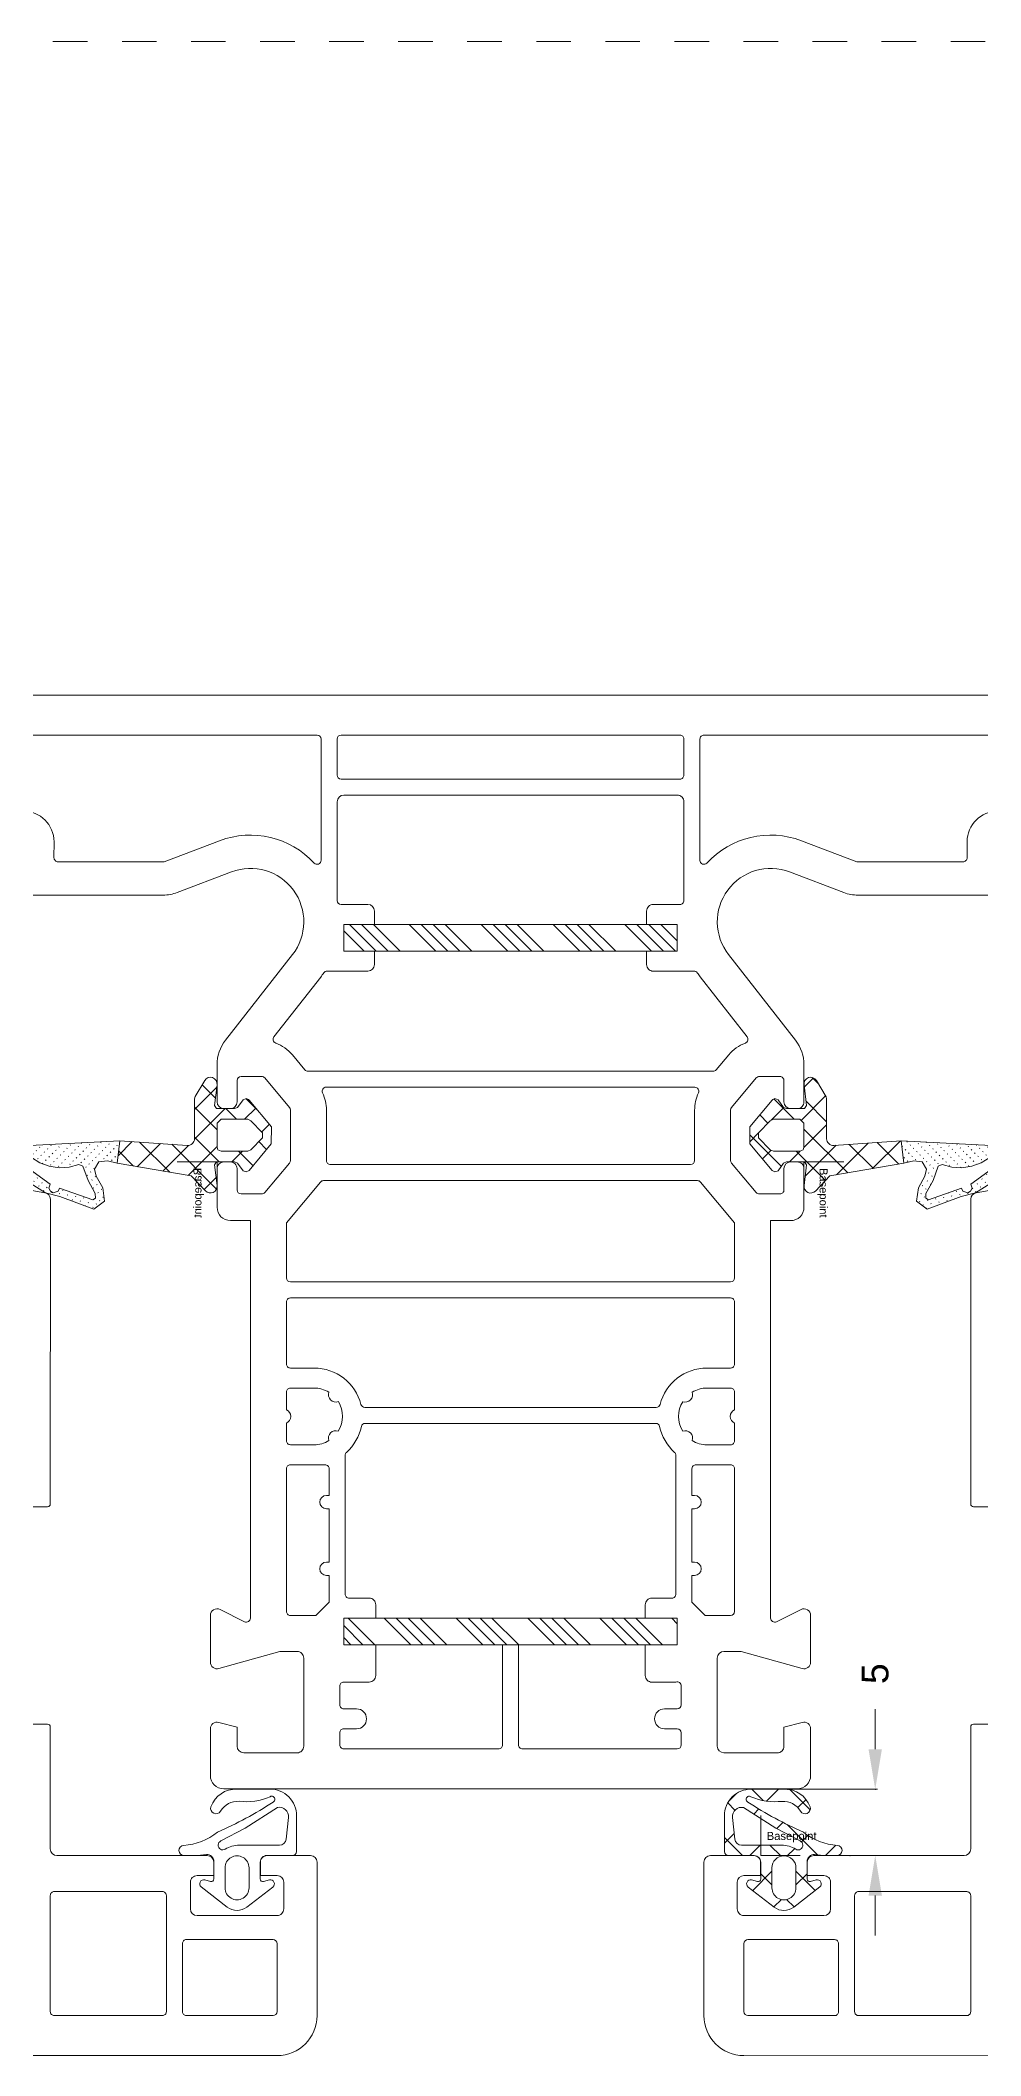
# Model space of a CAD drawing. Header units: millimetres. Extents: x 2258 to 5600, y 711 to 2563.
# Drawn here: x 2764.48 to 2767.21, y 2005.83 to 2011.66 of the extents above; entities that cross this region are included whole.
import ezdxf

# ---------------------------------------------------------------- set-up
doc = ezdxf.new("R2010")
doc.units = ezdxf.units.MM
doc.linetypes.add('HIDDENX2', pattern=[0.75, 0.5, -0.25])
for name, color, linetype, lineweight in [('FP_A_DOOR_WIN', 140, 'Continuous', 18), ('PQI-A-HIDN', 31, 'HIDDENX2', 9), ('WAL', 7, 'Continuous', 30)]:
    doc.layers.add(name, color=color, linetype=linetype, lineweight=lineweight)
doc.styles.get("Standard").update_dxf_attribs({"font": 'arial.ttf'})
doc.dimstyles.new('SCHUECO', dxfattribs={"dimtxt": 4, "dimasz": 3, "dimexe": 0.18, "dimexo": 0.0625, "dimgap": 2, "dimtad": 0, "dimdec": 0, "dimzin": 0, "dimdsep": 46, "dimtxsty": 'Standard', "dimcen": 0.09, "dimadec": 0, "dimazin": 0, "dimtfac": 1, "dimtdec": 0, "dimtofl": 0, "dimtmove": 0, "dimatfit": 3, "dimfxl": 1, "dimtolj": 1, "dimtzin": 0, "dimarcsym": 0})
pattern_1 = [(44.99999999999995, (-3080.181089753336, 937.4857451833377), (-2.694076836320745, 2.694076836320748), []), (44.99999999999995, (-3079.283063753341, 937.4857451833232), (-2.694076836320745, 2.694076836320748), []), (44.99999999999995, (-3078.385037753338, 937.4857451833523), (-2.694076836320745, 2.694076836320748), []), (44.99999999999995, (-3077.487009753349, 937.4857451833377), (-2.694076836320745, 2.694076836320748), [])]

# ---------------------------------------------------------------- blocks, each defined once
blk = doc.blocks.new('*D17')
at = {"transparency": 16777216}
for p, q in [((101.6754354539699, 53.10518413807917), (101.6754354539699, 56.10518413807917)), ((95.17517284629906, 50.10518413807917), (101.8554354539699, 50.10518413807917)), ((99.8524201691362, 45.1374787787651), (101.8554354539699, 45.1374787787651)), ((101.6754354539699, 42.1374787787651), (101.6754354539699, 39.1374787787651))]:
    blk.add_line(p, q, dxfattribs=at)
for p in [(95.11267284629906, 50.10518413807917), (101.6754354539699, 50.10518413807917), (99.7899201691362, 45.1374787787651)]:
    blk.add_point(p, dxfattribs=at)
for points in [[(101.1754354539699, 53.10518413807917), (102.1754354539699, 53.10518413807917), (101.6754354539699, 50.10518413807917)], [(101.1754354539699, 42.1374787787651), (102.1754354539699, 42.1374787787651), (101.6754354539699, 45.1374787787651)]]:
    blk.add_solid(points, dxfattribs=at)
at = {"transparency": 16777216, "insert": (101.6754354539699, 58.77185080474585), "char_height": 2, "attachment_point": 5, "rotation": 90}
blk.add_mtext('\\A1;5', dxfattribs=at)
blk = doc.blocks.new('BASEPOINT')
for p, q in [((0.0001424139276124947, -6.579969547004794e-08), (0.0001424139276124947, 2.998156919277449)), ((-7.890404418731123e-08, 0.0005381883725030789), (2.956911949821283, 0.0005381883725030789))]:
    blk.add_line(p, q)
blk.add_text('Basepoint', height=0.6).set_placement((0.4501424139276011, 1.169999934200292))
blk = doc.blocks.new('PRJ_INSERT_77_593613123138', base_point=(370.0591615602781, 296.904111493457))
h = blk.add_hatch()
h.set_pattern_fill('ACAD_ISO07W100', color=256, scale=0.1, angle=45, style=0)
h.set_pattern_definition([(45.00000000000001, (96.33290821566521, -202.4814861769743), (0.3535533905932738, -0.3535533905932737), [0.05, -0.3])])
h.paths.add_polyline_path([(370.2626288746902, 307.2572055504933), (370.3826278046902, 306.9672046304934), (371.4626296346902, 306.5772052504933), (372.4226287246902, 306.0372043304934), (372.7726271946902, 306.0272021904933), (372.9026282646902, 306.2272067704934), (372.0326293346902, 308.7072025004933), (372.2526267346902, 308.8172031104933), (372.3726294846903, 309.1872058604933), (372.2526267346902, 309.3972049404933), (372.0326293346902, 309.5072055504933), (371.7226279546902, 309.4172092104934), (370.4026282646902, 311.2372012804934), (369.8526290246903, 311.4372058604934), (369.7226279546902, 310.8272052504934), (370.1226294846903, 310.1872058604934), (370.3826278046902, 309.4872012804933), (370.4926284146902, 308.7372012804933), (370.4526275046902, 307.9872012804933)], flags=16)
h.paths.add_polyline_path([(370.5926268946902, 306.0872073804933), (370.0526297946902, 305.7572055504933), (369.9726279546902, 305.1272006704933), (370.1626265846902, 304.3872028004934), (368.4726279546902, 304.1872058604933), (368.8226264346902, 310.9472079904934), (369.1726287246902, 311.6572070804933), (370.6226294846903, 312.8972049404934), (370.8026297946902, 312.9672046304934), (371.0326293346902, 312.8872028004933), (371.1226294846903, 312.6472049404934), (370.9926284146902, 312.2372012804934), (371.1126273446902, 311.7972064704933), (372.3826278046902, 309.7572055504933), (372.6426299446903, 308.6872058604933), (373.5926268946902, 306.1372028004934), (372.9926284146902, 305.3472018904934), (372.0026267346902, 305.4772067704934), (371.1226294846903, 305.9672046304934)])
h = blk.add_hatch()
h.set_pattern_fill('ANSI37', color=256, scale=0.5, style=0)
h.set_pattern_definition([(45.00000000000001, (96.33290821566521, -202.4814861769743), (1.122532015133644, -1.122532015133644), []), (315, (96.33290821566521, -202.4814861769743), (-1.122532015133644, -1.122532015133644), [])])
edge = h.paths.add_edge_path()
edge.add_arc((364.2139190631738, 297.402952210202), 0.4999999999999765, 120.8947328406612, 276.9882955879087)
edge.add_line((364.2747523546797, 296.9066666969694), (365.8291620202781, 297.0972018904934))
edge.add_line((365.8291620202781, 297.0972018904934), (366.0591615602781, 296.9372058604933))
edge.add_line((366.0591615602781, 296.9372058604933), (366.0591615602781, 295.5872073804933))
edge.add_line((366.0591615602781, 295.5872073804933), (365.9691614102782, 295.3772044804933))
edge.add_line((365.9691614102782, 295.3772044804933), (365.3991617102781, 294.9572025004933))
edge.add_line((365.3991617102781, 294.9572025004933), (365.3091615602781, 294.7272067704934))
edge.add_line((365.3091615602781, 294.7272067704934), (365.3691610302782, 294.5572047904934))
edge.add_line((365.3691610302782, 294.5572047904934), (365.4191621702781, 294.5072055504933))
edge.add_line((365.4191621702781, 294.5072055504933), (367.4191621702781, 292.8372073804933))
edge.add_line((367.4191621702781, 292.8372073804933), (368.6991609502782, 292.8372073804933))
edge.add_line((368.6991609502782, 292.8372073804933), (370.6991609502782, 294.5072055504933))
edge.add_line((370.6991609502782, 294.5072055504933), (370.8091615602781, 294.7272067704934))
edge.add_line((370.8091615602781, 294.7272067704934), (370.7191614102782, 294.9572025004933))
edge.add_line((370.7191614102782, 294.9572025004933), (370.1491617102781, 295.3772044804933))
edge.add_line((370.1491617102781, 295.3772044804933), (370.0591615602781, 295.5872073804933))
edge.add_line((370.0591615602781, 295.5872073804933), (370.0591615602781, 296.9372058604933))
edge.add_line((370.0591615602781, 296.9372058604933), (370.2891611002781, 297.0972018904934))
edge.add_line((370.2891611002781, 297.0972018904934), (371.8341112121234, 296.9078259892771))
edge.add_arc((371.894944577482, 297.404111493457), 0.5000000000000268, 263.0116958858569, 406.2845243053848)
edge.add_line((372.2404834077912, 297.7655017489269), (371.1091608002781, 298.8472018904934))
edge.add_line((371.1091608002781, 298.8472018904934), (370.1626265846902, 304.3872028004934))
edge.add_line((370.1626265846902, 304.3872028004934), (368.4726279546902, 304.1872058604933))
edge.add_line((368.4726279546902, 304.1872058604933), (368.8197329087203, 299.1406875398265))
edge.add_arc((368.3216274998939, 299.0972018904934), 0.4999999999999836, 270, 364.9893918508951, ccw=False)
edge.add_line((368.3216274998939, 298.5972018904934), (365.3291620202781, 298.5972018904934))
edge.add_line((365.3291620202781, 298.5972018904934), (365.1691621702781, 298.5572086004934))
edge.add_line((365.1691621702781, 298.5572086004934), (363.957187878871, 297.8320082659878))
h.paths.add_polyline_path([(369.2591623202782, 296.5972018904934), (369.1491617102781, 296.8372073804933), (368.9591630902781, 296.8972049404933), (367.1591600302781, 296.8972049404933), (366.8591608002781, 296.5972018904934), (366.8591608002781, 294.6072040204933), (366.9691614102782, 294.3772044804933), (367.8691629302782, 293.4972034104933), (368.2491601902781, 293.4972034104933), (369.1491617102781, 294.3772044804933), (369.2591623202782, 294.6072040204933)], flags=16)
for points in [[(370.5926268946902, 306.0872073804933), (370.0526297946902, 305.7572055504933), (369.9726279546902, 305.1272006704933), (370.1626265846902, 304.3872028004934), (368.4726279546902, 304.1872058604933), (368.8226264346902, 310.9472079904934), (369.1726287246902, 311.6572070804933), (370.6226294846903, 312.8972049404934), (370.8026297946902, 312.9672046304934), (371.0326293346902, 312.8872028004933), (371.1226294846903, 312.6472049404934), (370.9926284146902, 312.2372012804934), (371.1126273446902, 311.7972064704933), (372.3826278046902, 309.7572055504933), (372.6426299446903, 308.6872058604933), (373.5926268946902, 306.1372028004934), (372.9926284146902, 305.3472018904934), (372.0026267346902, 305.4772067704934), (371.1226294846903, 305.9672046304934)], [(370.2626288746902, 307.2572055504933), (370.3826278046902, 306.9672046304934), (371.4626296346902, 306.5772052504933), (372.4226287246902, 306.0372043304934), (372.7726271946902, 306.0272021904933), (372.9026282646902, 306.2272067704934), (372.0326293346902, 308.7072025004933), (372.2526267346902, 308.8172031104933), (372.3726294846903, 309.1872058604933), (372.2526267346902, 309.3972049404933), (372.0326293346902, 309.5072055504933), (371.7226279546902, 309.4172092104934), (370.4026282646902, 311.2372012804934), (369.8526290246903, 311.4372058604934), (369.7226279546902, 310.8272052504934), (370.1226294846903, 310.1872058604934), (370.3826278046902, 309.4872012804933), (370.4926284146902, 308.7372012804933), (370.4526275046902, 307.9872012804933)], [(369.2591623202782, 296.5972018904934), (369.1491617102781, 296.8372073804933), (368.9591630902781, 296.8972049404933), (367.1591600302781, 296.8972049404933), (366.8591608002781, 296.5972018904934), (366.8591608002781, 294.6072040204933), (366.9691614102782, 294.3772044804933), (367.8691629302782, 293.4972034104933), (368.2491601902781, 293.4972034104933), (369.1491617102781, 294.3772044804933), (369.2591623202782, 294.6072040204933)]]:
    blk.add_lwpolyline(points, close=True)
blk.add_lwpolyline([(363.957187878871, 297.8320082659878, 0.8104602076721642), (364.2747523546797, 296.9066666969694), (365.8291620202781, 297.0972018904934), (366.0591615602781, 296.9372058604933), (366.0591615602781, 295.5872073804933), (365.9691614102782, 295.3772044804933), (365.3991617102781, 294.9572025004933), (365.3091615602781, 294.7272067704934), (365.3691610302782, 294.5572047904934), (365.4191621702781, 294.5072055504933), (367.4191621702781, 292.8372073804933), (368.6991609502782, 292.8372073804933), (370.6991609502782, 294.5072055504933), (370.8091615602781, 294.7272067704934), (370.7191614102782, 294.9572025004933), (370.1491617102781, 295.3772044804933), (370.0591615602781, 295.5872073804933), (370.0591615602781, 296.9372058604933), (370.2891611002781, 297.0972018904934), (371.8341112121234, 296.9078259892771, 0.7217059250208615), (372.2404834077912, 297.7655017489269), (371.1091608002781, 298.8472018904934), (370.1626265846902, 304.3872028004934), (368.4726279546902, 304.1872058604933), (368.8197329087203, 299.1406875398265, -0.4399552836846325), (368.3216274998939, 298.5972018904934), (365.3291620202781, 298.5972018904934), (365.1691621702781, 298.5572086004934)], format="xyb", close=True)
blk.add_blockref('BASEPOINT', (370.0591615602781, 296.904111493457))
blk = doc.blocks.new('PRJ_INSERT_82_593613108129', base_point=(93.09175947517126, 45.13613779578571))
for points in [[(96.57175947517125, 43.38587658549507, 0.4931454364978535), (96.82352329069754, 43.19269142198048), (97.25386843934203, 43.30800207255939, -0.8182563119999993), (97.51551644842996, 42.78128659085793), (95.57004920008067, 41.27047850614416, -0.3423746699999996), (94.09457123851244, 41.26964571502724), (92.14783110374047, 42.77792282673801, -0.8187275480000128), (92.40921151568274, 43.30484580622618), (92.83999565964504, 43.18941752719068, 0.4931454364977577), (93.09175947517126, 43.38260269070529), (93.09175947517126, 44.6374787787651, 0.4142135623730951), (92.59175947517126, 45.1374787787651), (90.67509230374839, 45.1374787787651, -0.4138931122736059), (90.37509248334236, 45.43715051612516), (90.37216594885064, 48.11171568158161, -0.4144342108231597), (92.371998102171, 50.11369932415977), (94.84659984777645, 50.11369932415976, -0.326046179430916), (96.79015758703423, 48.79695738080039, -0.9093540687874182), (96.06772258947562, 48.46181333783163, 0.282567528062956), (94.68345287512017, 49.20180357220664, -0.1321869411913661), (92.36002225202456, 49.54727830056522, 1.066738308784841), (92.12449244264275, 49.14794116641387, 0.03987579388845044), (96.29622295568663, 46.88146055462859, 0.1492606141853157), (98.83346861699634, 45.89834376379143, -0.9639919681438134), (98.8055596810595, 45.13747877876509), (98.03945080570902, 45.13747877876509, -0.01234917559832588), (97.12115260942637, 45.20578850835254, 0.4435007188284667), (96.57175947517125, 44.70823417133149)], [(94.2201044864483, 47.19826353314413), (96.05439403722954, 46.22859800580039, -1.052815809151286), (95.71731212804985, 45.61617124798789, 0.1393325173808946), (94.66411998937798, 45.91594541790977), (91.65344415577628, 45.91591661471215, -0.3824563180869147), (91.15644155935468, 46.36120670734741), (90.9764292545147, 47.99648130658164, -0.5055033371080669), (91.79450949353532, 48.73804006586558)], [(93.93175947517128, 44.21543459327921, -0.9999999999999999), (95.73175947517123, 44.21543459327921), (95.73175947517123, 42.71689257772726, -0.9999999999999999), (93.93175947517128, 42.71689257772726)]]:
    blk.add_lwpolyline(points, format="xyb", close=True)
blk = doc.blocks.new('PRJ_INSERT_87_593613108102', base_point=(93.09175947517126, 45.13613779578571))
h = blk.add_hatch()
h.set_pattern_fill('NETZ', color=256, scale=2, angle=45, style=0)
h.set_pattern_definition([(135, (93.08175947517125, 43.61418591525233), (1.414213562373095, 1.414213562373095), []), (45.00000000000001, (93.08175947517125, 43.61418591525233), (1.414213562373095, -1.414213562373095), [])])
edge = h.paths.add_edge_path()
edge.add_arc((96.77175947517125, 43.38587658549508), 0.2000000000000028, 180.000000000002, 285.0000019295155)
edge.add_line((96.82352329069754, 43.19269142198048), (97.25386843934203, 43.30800207255939))
edge.add_arc((97.3315133211453, 43.01822739111446), 0.2999968227777602, -52.16785566725042, 104.9999981410138, ccw=False)
edge.add_line((97.51551644842996, 42.78128659085793), (95.57004920008067, 41.27047850614416))
edge.add_arc((94.8317734016949, 42.22115599779926), 1.203677219034148, 232.2325292912112, 307.83214861302235, ccw=False)
edge.add_line((94.09457123851244, 41.26964571502724), (92.14783110374047, 42.77792282673801))
edge.add_arc((92.33156664494926, 43.01507115096121), 0.2999967946248068, 75.00000260703348, 232.23252942474682, ccw=False)
edge.add_line((92.40921151568274, 43.30484580622618), (92.83999565964504, 43.18941752719068))
edge.add_arc((92.89175947517126, 43.38260269070529), 0.1999999999999995, 254.9999980705052, 360)
edge.add_line((93.09175947517126, 43.38260269070529), (93.09175947517126, 44.6374787787651))
edge.add_arc((92.59175947517126, 44.6374787787651), 0.5, 0, 90)
edge.add_line((92.59175947517126, 45.1374787787651), (90.67509230374839, 45.1374787787651))
edge.add_arc((90.67509230374839, 45.43747877876511), 0.3000000000000114, 180.0626935586477, 270, ccw=False)
edge.add_line((90.37509248334236, 45.43715051612516), (90.37216594885064, 48.11171568158161))
edge.add_arc((92.37232010137694, 48.11354436159928), 2.000154988479351, 90.0092238829954, 180.052383771404, ccw=False)
edge.add_line((92.371998102171, 50.11369932415977), (94.84659984777645, 50.11369932415976))
edge.add_arc((94.91607997703656, 48.12350345785251), 1.991408314391722, 19.766012035192716, 91.99945247194978, ccw=False)
edge.add_arc((96.412993297906, 48.66376018914963), 0.3999929910101586, -149.67688034763017, 19.45089272254171, ccw=False)
edge.add_arc((94.77315991892199, 47.70487118152124), 1.499617930004429, 30.31520107230063, 93.42947711197583)
edge.add_arc((94.16370361469352, 53.69197274753278), 4.52015027590489, 246.4823667588764, 276.6027570776597, ccw=False)
edge.add_arc((92.22934864755675, 49.3552233094328), 0.2322944478963791, 55.76875376987268, 243.1668750414375)
edge.add_arc((108.3973901569434, 74.12764261078864), 29.81262625583647, 236.9179750980363, 246.0519946565889)
edge.add_arc((99.17480532190129, 50.54491495581262), 4.659091605521037, 231.8412851438167, 265.7986037213013)
edge.add_arc((98.8055596810595, 45.51842312865142), 0.3809443498863254, -90, 85.7986037213019, ccw=False)
edge.add_line((98.8055596810595, 45.13747877876509), (98.03945080570902, 45.13747877876509))
edge.add_arc((98.96297117533568, 63.75907186026259), 18.64447957884561, 264.33071728625805, 267.16079599675686, ccw=False)
edge.add_arc((97.07175947517125, 44.70823417133148), 0.5000000000000088, 84.33071728625671, 179.9999999999992)
edge.add_line((96.57175947517125, 44.70823417133149), (96.57175947517125, 43.38587658549507))
edge = h.paths.add_edge_path(flags=16)
edge.add_arc((94.83175947517125, 44.21543459327921), 0.8999999999999773, 0, 180, ccw=False)
edge.add_line((95.73175947517123, 44.21543459327921), (95.73175947517123, 42.71689257772726))
edge.add_arc((94.83175947517125, 42.71689257772726), 0.8999999999999773, -180, 0, ccw=False)
edge.add_line((93.93175947517128, 42.71689257772726), (93.93175947517128, 44.21543459327921))
edge = h.paths.add_edge_path(flags=16)
edge.add_line((94.2201044864483, 47.19826353314413), (96.05439403722954, 46.22859800580039))
edge.add_arc((95.90162032305382, 45.91370628057193), 0.3499951519098565, -121.77616109016992, 64.11906923552851, ccw=False)
edge.add_arc((94.66328266683387, 43.91303443117008), 2.002911161762198, 58.24765455453224, 89.9760473404002)
edge.add_line((94.66411998937798, 45.91594541790977), (91.65344415577628, 45.91591661471215))
edge.add_arc((91.653439372266, 46.41591661468926), 0.4999999999999954, 186.2818715188933, 270.00054814990034, ccw=False)
edge.add_line((91.15644155935468, 46.36120670734741), (90.9764292545147, 47.99648130658164))
edge.add_arc((91.65849702869959, 48.06605929631473), 0.6856074279329417, 78.55761637273463, 185.8246158643593, ccw=False)
edge.add_line((91.79450949353532, 48.73804006586558), (94.2201044864483, 47.19826353314413))
for points in [[(96.57175947517125, 43.38587658549507, 0.4931454364978535), (96.82352329069754, 43.19269142198048), (97.25386843934203, 43.30800207255939, -0.8182563119999993), (97.51551644842996, 42.78128659085793), (95.57004920008067, 41.27047850614416, -0.3423746699999996), (94.09457123851244, 41.26964571502724), (92.14783110374047, 42.77792282673801, -0.8187275480000128), (92.40921151568274, 43.30484580622618), (92.83999565964504, 43.18941752719068, 0.4931454364977577), (93.09175947517126, 43.38260269070529), (93.09175947517126, 44.6374787787651, 0.4142135623730951), (92.59175947517126, 45.1374787787651), (90.67509230374839, 45.1374787787651, -0.4138931122736059), (90.37509248334236, 45.43715051612516), (90.37216594885064, 48.11171568158161, -0.4144342108231597), (92.371998102171, 50.11369932415977), (94.84659984777645, 50.11369932415976, -0.326046179430916), (96.79015758703423, 48.79695738080039, -0.9093540687874182), (96.06772258947562, 48.46181333783163, 0.282567528062956), (94.68345287512017, 49.20180357220664, -0.1321869411913661), (92.36002225202456, 49.54727830056522, 1.066738308784841), (92.12449244264275, 49.14794116641387, 0.03987579388845044), (96.29622295568663, 46.88146055462859, 0.1492606141853157), (98.83346861699634, 45.89834376379143, -0.9639919681438134), (98.8055596810595, 45.13747877876509), (98.03945080570902, 45.13747877876509, -0.01234917559832588), (97.12115260942637, 45.20578850835254, 0.4435007188284667), (96.57175947517125, 44.70823417133149)], [(94.2201044864483, 47.19826353314413), (96.05439403722954, 46.22859800580039, -1.052815809151286), (95.71731212804985, 45.61617124798789, 0.1393325173808946), (94.66411998937798, 45.91594541790977), (91.65344415577628, 45.91591661471215, -0.3824563180869147), (91.15644155935468, 46.36120670734741), (90.9764292545147, 47.99648130658164, -0.5055033371080669), (91.79450949353532, 48.73804006586558)], [(93.93175947517128, 44.21543459327921, -0.9999999999999999), (95.73175947517123, 44.21543459327921), (95.73175947517123, 42.71689257772726, -0.9999999999999999), (93.93175947517128, 42.71689257772726)]]:
    blk.add_lwpolyline(points, format="xyb", close=True)
blk.add_blockref('BASEPOINT', (93.09175947517126, 45.13613779578571))
dim = blk.add_linear_dim(base=(101.6754354539699, 50.10518413807917), p1=(99.7899201691362, 45.1374787787651), p2=(95.11267284629906, 50.10518413807917), angle=90, dimstyle='SCHUECO')
dim.commit()
dim.dimension.update_dxf_attribs({"geometry": '*D17', "text_midpoint": (101.6754354539699, 58.77185080474585)})
blk = doc.blocks.new('sd3')
at = {"layer": 'FP_A_DOOR_WIN', "ltscale": 1000}
h = blk.add_hatch(dxfattribs=at)
h.set_pattern_fill('ANSI34', color=256, scale=0.2, angle=-3.81666561775622e-14, style=0)
h.set_pattern_definition(pattern_1)
h.paths.add_polyline_path([(-1713.733177002418, 131.8003017479496), (-1738.732971008802, 131.8003017479641), (-1738.732971008802, 133.8000881249172), (-1736.43304425096, 133.8000881249318), (-1736.433044250967, 133.8003017479641), (-1716.032958801741, 133.8003017479787), (-1716.032958801778, 133.8000881249318), (-1713.733177002418, 133.8000881249027)])
h = blk.add_hatch(dxfattribs=at)
h.set_pattern_fill('ANSI34', color=256, scale=0.2, angle=-3.81666561775622e-14, style=0)
h.set_pattern_definition(pattern_1)
h.paths.add_polyline_path([(-1716.132934387671, 81.80028458182642), (-1716.132934387679, 81.80007095877954), (-1713.733177002447, 81.8000709587941), (-1713.733177002432, 79.80028458184097), (-1738.732971008794, 79.80028458182642), (-1738.732971008794, 81.80007095877954), (-1736.333068665059, 81.8000709587941), (-1736.333068665044, 81.80028458181187)])
for points in [[(-1765.563346680196, 151.0001011712011), (-1686.902578648078, 151.0001011711865, -0.3394333461670923)], [(-1688.98290043688, 136.0001011711865), (-1700.182420553814, 136.0001011711865, -0.09100544918140649), (-1701.247567156781, 136.195542799469), (-1705.312734421255, 137.7394659096317, 0.7590233678601905), (-1709.88500004627, 131.537438588799), (-1704.868874335792, 125.1171345942857, -0.1673434661817738), (-1704.232900436895, 123.2701422842365), (-1704.232900436909, 120.500085073174, -0.4140987294296795), (-1704.732900436895, 120.000085073174), (-1705.23290043688, 120.000085073174, -0.4144742986754213), (-1705.73290043688, 120.500085073174), (-1705.732900436895, 122.1000759178714, 0.4139852398019882), (-1706.032949265027, 122.4000789696584), (-1707.579213913457, 122.4000789696729, 0.2215126737079824), (-1707.809072311895, 122.2929164940724), (-1709.662718212217, 120.0837239759567, 0.176321042264462), (-1709.732900436895, 119.8908929874597), (-1709.73290043688, 116.1092790662806, 0.1763201655851752), (-1709.66271886805, 115.916448859396), (-1707.809072311895, 113.7072403008497, 0.2215126737079616), (-1707.579213913443, 113.6000778252201), (-1706.032949264991, 113.6000778252346, 0.4139727884084307), (-1705.732900436873, 113.9000808769924), (-1705.73290043688, 115.5000869804935, -0.4144341899851268), (-1705.232900436873, 116.0000869804935), (-1704.73290043688, 116.0000869804935, -0.4140585600646581), (-1704.232900436866, 115.5000869805081), (-1704.232900436902, 112.6000778252346, -0.4141168356852669), (-1705.232900436888, 111.6000778252346), (-1706.73290043688, 111.6000778252492), (-1706.732900436888, 81.80007095877954, 0.55691686604508), (-1706.299428757207, 81.53142471854517), (-1704.455434616575, 82.44783707206079, -0.556607904861629), (-1703.73290043688, 82.00008316581079), (-1703.73290043688, 78.50008316582534, -0.4967580906147946), (-1704.368032272818, 78.01869888846704), (-1708.932973679075, 79.3000709587941), (-1710.23290043688, 79.30007095877954, 0.4145128486108499), (-1710.732900436909, 78.80007095877954), (-1710.732900436895, 72.2001106316311, 0.4145128486108457), (-1710.232900436902, 71.70011063164566), (-1706.232900436902, 71.7001106316311, 0.4141372546644739), (-1705.732900436895, 72.20011063164566), (-1705.732900436873, 73.61580582206079), (-1704.362417038428, 73.98305435721704, -0.4929991430939729), (-1703.732900436873, 73.50008316579624), (-1703.73290043688, 70.00009842459986, -0.4141097112097161), (-1704.732900436895, 69.0001011712011), (-1747.732902344243, 69.00010117118654, -0.414271049464196), (-1748.732902344236, 70.0000984245853), (-1748.732902344243, 73.50008316581079, -0.4932576109840519), (-1748.103507812979, 73.9830543572316), (-1746.732902344222, 73.61580582206079), (-1746.732902344251, 72.20011063164566, 0.4145128486108478), (-1746.232902344236, 71.70011063161655), (-1742.232971008794, 71.70011063164566, 0.414137254664476), (-1741.732971008765, 72.20011063164566), (-1741.732971008772, 78.80007095876499, 0.4141372546644635), (-1742.232971008794, 79.3000709587941), (-1743.532958801741, 79.30007095877954), (-1748.097770508321, 78.01869888846704, -0.4970037249472636), (-1748.732902344222, 78.50008316582534), (-1748.732902344243, 82.00008316582534, -0.5568370763175419), (-1748.010368164534, 82.44783707204624), (-1746.166496094229, 81.53142471854517, 0.5565166634736244), (-1745.732902344214, 81.80007095876499), (-1745.732902344236, 111.6000778252492), (-1747.232902344229, 111.6000778252492, -0.4142782962719561), (-1748.232902344251, 112.6000778252346), (-1748.232902344214, 115.5000869804935, -0.4144341899851226), (-1747.732902344222, 116.0000869804935), (-1747.232902344236, 116.0000869804935, -0.4140585600646664), (-1746.732902344229, 115.5000869805081), (-1746.732902344258, 113.9000808769924, 0.4144778819058457), (-1746.432975586416, 113.6000778252346), (-1744.886710937979, 113.6000778252492, 0.2215154119247647), (-1744.656860168951, 113.7072403008206), (-1742.803155704038, 115.916445133058, 0.1763243448808991), (-1742.732971008794, 116.1092790660041), (-1742.73297100878, 119.890892987707, 0.1763252215664501), (-1742.803156359871, 120.0837277022947), (-1744.65685781122, 122.2929136841994, 0.2216964525937147), (-1744.886672460147, 122.4000789696438), (-1746.432975586409, 122.4000789696584, 0.4144907307888861), (-1746.732902344222, 122.1000759178714), (-1746.732902344243, 120.500085073174, -0.4140987294296753), (-1747.232902344243, 120.000085073174), (-1747.732902344243, 120.000085073174, -0.4144742986754232), (-1748.232902344236, 120.500085073174), (-1748.232902344222, 123.2702985278447, -0.1673417594040384), (-1747.596940711403, 125.1172751380509), (-1742.580993469717, 131.5374385887844, 0.7590228700914367), (-1747.153190430181, 137.7394659096608), (-1751.218207672136, 136.1955534160807, -0.09100796121511623), (-1752.28338222827, 136.0001011711865), (-1763.482902344236, 136.000101171172, -0.4144957204533536)], [(-1799.732895191686, 49.00010117118654), (-1743.73290091371, 49.00010117117199, 0.4141800440952208), (-1740.732900913703, 52.00010212486086), (-1740.732900913717, 63.50010212484631, 0.4141000780213171), (-1741.232900913703, 64.00010117118654), (-1744.482900913717, 64.0001011712011, 0.4142262546462484), (-1744.982900913739, 63.50010212486086), (-1744.982900913747, 62.50010212487541), (-1743.732900913732, 62.50010212487541, -0.4140987294296731), (-1743.232900913725, 62.00010212486086), (-1743.232900913717, 60.00034088516259, -0.4143533987650225), (-1743.733139674485, 59.50010212486086), (-1749.732900913732, 59.50010212487541, -0.4142005543965916), (-1750.232900913732, 60.00010212487541), (-1750.232900913717, 62.00010212486086, -0.4142249059344036), (-1749.732900913717, 62.50010212487541), (-1748.482900913732, 62.50010212486086), (-1748.482900913717, 63.50010212484631, 0.4140987294296983), (-1748.982900913739, 64.00010212483176), (-1760.232904728429, 64.00010212486086, -0.4141852284235096), (-1760.732904728415, 64.50010212487541), (-1760.732904728444, 73.65011128014885, 0.4141729218234941), (-1760.932977970602, 73.85010822839104), (-1762.732555944123, 73.85010822839104, -0.4148355601868188)], [(-1762.732555944109, 90.1501112801343), (-1760.932977970624, 90.1501112801343, 0.4142649428828891), (-1760.732904728429, 90.35010822839104), (-1760.732904728437, 113.1989088875562, 0.3637908684517543), (-1761.14611273622, 113.6913100106176), (-1765.7329047284, 114.5001021248609)], [(-1652.732908543112, 49.00010117120109), (-1708.732902821088, 49.00010117117199, -0.4141800440952208), (-1711.732902821066, 52.00010212486086), (-1711.732902821066, 63.50010212487541, -0.4141000780213171), (-1711.232902821059, 64.00010117118654), (-1707.982902821052, 64.00010117117199, -0.4142262546462484), (-1707.482902821088, 63.50010212487541), (-1707.482902821066, 62.50010212486086), (-1708.732902821095, 62.50010212487541, 0.4140987294296731), (-1709.232902821095, 62.00010212487541), (-1709.232902821052, 60.00034088516259, 0.4143533987650225), (-1708.732664060284, 59.50010212487541), (-1702.732902821095, 59.50010212486086, 0.4142005543965916), (-1702.232902821066, 60.00010212486086), (-1702.232902821052, 62.00010212484631, 0.4142249059344036), (-1702.732902821052, 62.50010212484631), (-1703.982902821066, 62.50010212484631), (-1703.982902821095, 63.50010212487541, -0.4140987294296983), (-1703.482902821052, 64.00010212486086), (-1692.232899006369, 64.00010212486086, 0.4141852284235096), (-1691.732899006376, 64.50010212484631), (-1691.732899006362, 73.65011128009064, -0.4141729218234941), (-1691.532825764181, 73.85010822836193), (-1689.733247790675, 73.85010822839104, 0.4148355601868188)], [(-1689.733247790689, 90.1501112801052), (-1691.532825764181, 90.1501112801343, -0.4142649428828891), (-1691.732899006354, 90.35010822836193), (-1691.732899006369, 113.1989088875562, -0.3637908684517543), (-1691.319690998564, 113.6913100105885), (-1686.732899006391, 114.5001021248754)]]:
    blk.add_lwpolyline(points, format="xyb", dxfattribs=at)
for points in [[(-1760.160514648909, 138.5000860268483, -0.4144907307889035), (-1760.460441406729, 138.8000890785916), (-1760.460441406743, 140.0000860268192, 0.4141775996259797), (-1762.760490234868, 142.300089078577), (-1766.699699219243, 142.3000890785916, -0.4928747108713756), (-1766.989494141104, 142.6777288490994), (-1765.622916992666, 147.777734952615, -0.3394217371552758), (-1765.333122070784, 148.0000860268337), (-1740.732971008802, 148.0000860268337, -0.4143884253417999), (-1740.433044250989, 147.7000829750759), (-1740.433044250967, 138.6087743813259, -0.6832181389907827), (-1740.953552063467, 138.4054510170681, 0.3063394764209429), (-1748.040763672354, 140.0765935952077), (-1752.191764648909, 138.5000860268483)], [(-1739.23297100878, 147.7000829750759, -0.4144778819058825), (-1738.933044250996, 148.0000860268483), (-1713.532958801756, 148.0000860268483, -0.4139727884084385), (-1713.232909973623, 147.7000829750759), (-1713.232909973631, 145.0000860268483, -0.4139852398019465), (-1713.532958801763, 144.7000829750759), (-1738.933044250974, 144.7000829750759, -0.414490730788879), (-1739.232971008809, 145.0000860268483)], [(-1712.032956894414, 147.7000829750905, -0.4141142411121429), (-1711.73290806626, 148.0000860268337), (-1687.132803257453, 148.0000860268192, -0.3394576897595111), (-1686.8430083356, 147.7777349526295), (-1685.476431187155, 142.6777288490994, -0.4933796641124775), (-1685.766226109045, 142.300089078577), (-1689.705434616582, 142.3000890786061, 0.4141730664658379), (-1692.005483444707, 140.0000860268483), (-1692.005483444693, 138.8000890785916, -0.4144907307888772), (-1692.305410202491, 138.5000860268337), (-1700.274160202491, 138.5000860268192), (-1704.425161179082, 140.0765935952222, 0.3063520428537711), (-1711.51232701158, 138.4054510170681, -0.6829872473079543), (-1712.032956894422, 138.6087743813259)], [(-1708.497548944601, 125.3761380195065, -0.5068786376784042), (-1708.628977015964, 124.910404885537, 0.1294042729086624), (-1709.876652836901, 124.0293243502674), (-1710.818134972964, 122.9072571364231, -0.2217007050997219), (-1711.047952748297, 122.8000881249172), (-1741.417948757298, 122.8000881249318, -0.2216964525937126), (-1741.647763406203, 122.907253410347), (-1742.588525970932, 124.0284261152992, 0.129513809728693), (-1743.836917264613, 124.9104195236578, -0.5068763388598283), (-1743.968345581772, 125.3761512400379), (-1740.453369501498, 129.8751461204956, 0.01374640017175579), (-1740.234662957795, 130.1715180151805, -0.245391264120013), (-1739.988468334093, 130.3000881249318), (-1736.933044250967, 130.3000881249318, 0.4144640356852681), (-1736.433044250967, 130.8000881249318), (-1736.433044250996, 131.8000881249318), (-1738.732971008794, 131.8000881249318), (-1738.732971008802, 133.8000881249172), (-1736.43304425096, 133.8000881249318), (-1736.433044250982, 134.8000881249172, 0.414417294069638), (-1736.933044250974, 135.3000890785916), (-1738.93304425096, 135.300089078577, -0.4145345493896754), (-1739.232971008802, 135.6000768715749), (-1739.23297100878, 143.0000860268337, -0.414434189985134), (-1738.732971008794, 143.5000860268337), (-1713.732909973638, 143.5000860268483, -0.4140585600646061), (-1713.232909973645, 143.0000860268628), (-1713.232909973631, 135.6000768715603, -0.4140292785831807), (-1713.532958801763, 135.300089078577), (-1715.532958801748, 135.300089078577, 0.4140757920632828), (-1716.032958801741, 134.8000881249318), (-1716.032958801778, 133.8000881249318), (-1713.732909973638, 133.8000881249318), (-1713.732909973638, 131.8000881249172), (-1716.032958801763, 131.8000881249172), (-1716.032958801748, 130.8000881249027, 0.4141227121502763), (-1715.532958801756, 130.3000881249027), (-1712.477523467343, 130.3000881249318, -0.2453921737157822), (-1712.231328255366, 130.1715171702963, 0.0146273451228477), (-1711.998056826429, 129.8565686811489)], [(-1740.048979810876, 121.600075917886), (-1712.416891634683, 121.600075917886, -0.5502031364459006), (-1712.145619707611, 121.1719683787669, 0.1107495697884544), (-1712.432900436877, 119.890892987416), (-1712.432900436892, 116.1000900322833, -0.4142135623730948), (-1712.732900436866, 115.8000900322659), (-1739.733019836902, 115.800090032295, -0.414213562373095), (-1740.03301983689, 116.1000900322542), (-1740.033019836905, 119.8737767274288, 0.1121936566339343), (-1740.320251737954, 121.171968378796, -0.5502031364174572)], [(-1740.24314895198, 114.6000930840237), (-1712.222437750228, 114.6000930840091, -0.2217095995094762), (-1711.992613435941, 114.4929162791232), (-1709.432851608763, 111.441958087511), (-1709.432851608748, 107.3000869804964, -0.414213562373095), (-1709.732851608758, 107.0000869805226), (-1742.732958801738, 107.0000869805081, -0.414213562373095), (-1743.032958801748, 107.300086980511), (-1743.032958801741, 111.442103582056), (-1740.472960440486, 114.4929315650079, -0.2216921539529607)], [(-1743.032287415015, 100.8468124443607), (-1743.03295879595, 105.5000467475038, -0.4142558224100689), (-1742.732958799068, 105.8000900322659), (-1709.732973679056, 105.8000900322804, -0.4142174041424808), (-1709.432973679075, 105.5000860972796), (-1709.433034714239, 100.8468124443752, -0.4142983664102387), (-1709.733022507215, 100.5468246513919), (-1711.508654602534, 100.546824651421, 0.3424565687257416), (-1715.020026762082, 97.82231926941313, -0.3424565687257416), (-1715.310623078738, 97.59684296196792), (-1737.155318938829, 97.59684296195337, -0.3424565687257481), (-1737.445915255485, 97.82231926942768, 0.3424565687257416), (-1740.957287415033, 100.546824651421), (-1742.732299622061, 100.546824651421, -0.4142983664102107)], [(-1743.03228741503, 96.42183991019556, 0.6499039041334522), (-1743.032287415044, 97.42183991022466), (-1743.03228741503, 98.74683685843775, -0.4144468047252342), (-1742.732360657232, 99.04682465142105), (-1740.957287415047, 99.04682465142105, -0.1371996598161573), (-1739.854933950861, 98.73853647225769, 0.6244339804756662), (-1739.142178036003, 98.02681467043294, -0.2804484668413061), (-1739.142185956101, 95.81682162256038, 0.6244863242069474), (-1739.854933235438, 95.10511326463893, -0.1371997601196687), (-1740.957287415033, 94.7968246514065), (-1742.732360657203, 94.79682465142105, -0.4143401468750159), (-1743.032287415015, 95.09684296195337)], [(-1712.611008782114, 95.10511326466803, 0.1371997601196687), (-1711.508654602534, 94.79682465142105), (-1709.732961472051, 94.79682465142105, 0.4143401468750159), (-1709.433034714239, 95.09684296195337), (-1709.433034714224, 96.42183991019556, -0.6499039041334397), (-1709.433034714239, 97.42183991019556), (-1709.433034714239, 98.74683685843775, 0.4144468047252377), (-1709.732961472037, 99.0468246514065), (-1711.508654602541, 99.0468246514065, 0.1371996598161571), (-1712.611008066699, 98.7385364722868, -0.6244339804756662), (-1713.323763981563, 98.02681467046204, 0.2804484668413063), (-1713.323756061487, 95.81682162258949, -0.6244863242069476)], [(-1737.119969331958, 96.39683075492212), (-1715.345972685624, 96.39683075493667, -0.3534633579343162), (-1715.052674488179, 96.15988761324843, 0.1579565635716274), (-1713.932475707035, 94.22632539275219, -0.2127273987962162), (-1713.833067798449, 94.00325132715807), (-1713.833007629859, 83.60008926932642, -0.4144299052147346), (-1714.132934387686, 83.30007095877954), (-1715.632934387708, 83.30007095877954, 0.4142634643848764), (-1716.132934387671, 82.80007095877954), (-1716.132934387679, 81.80007095877954), (-1713.732909973645, 81.8000709587941), (-1713.732909973645, 79.80007095877954), (-1716.132934387701, 79.8000709587941), (-1716.132934387715, 77.50008316581079, 0.4141925722659863), (-1715.632934387708, 77.00008316579624), (-1713.732909973631, 77.00008316581079, -0.4144246451432656), (-1713.432983215796, 76.70009537284204), (-1713.432983215818, 75.30007095877954, -0.4144246451433697), (-1713.732909973623, 75.00008316582534), (-1714.682983215811, 75.00008316579624, 0.9999999999999999), (-1714.682983215796, 73.50008316581079), (-1713.732909973623, 73.50008316581079, -0.4144246451432656), (-1713.432983215833, 73.20009537284204), (-1713.432983215818, 72.30008621755405, -0.4144246451433072), (-1713.732909973631, 72.00009842462896), (-1725.333007629866, 72.0000984245853, -0.4144246451433143), (-1725.632934387715, 72.30008621758316), (-1725.632934387686, 79.80007095877954), (-1726.833007629873, 79.80007095877954), (-1726.833007629888, 72.30008621755405, -0.4144743061600102), (-1727.132995422842, 72.00009842461441), (-1738.732971008765, 72.00009842459986, -0.4141488379223913), (-1739.033019836912, 72.3000862175686), (-1739.033019836912, 73.20009537287115, -0.4141488379223222), (-1738.732971008794, 73.50008316581079), (-1737.783019836934, 73.50008316582534, 0.9999999999999999), (-1737.783019836934, 75.00008316582534), (-1738.73297100878, 75.0000831658399, -0.4141488379224121), (-1739.033019836912, 75.3000709587941), (-1739.033019836905, 76.71724625176284, -0.5176515333300975), (-1738.632995422849, 77.00008316581079), (-1736.83306866503, 77.00008316581079, 0.4144431283276326), (-1736.333068665015, 77.50008316581079), (-1736.333068665052, 79.8000709587941), (-1738.732971008765, 79.80007095876499), (-1738.732971008794, 81.80007095877954), (-1736.333068665059, 81.8000709587941), (-1736.333068665037, 82.80007095877954, 0.4145128486108603), (-1736.833068665022, 83.30007095876499), (-1738.333068665015, 83.30007095876499, -0.4143401468749465), (-1738.632995422842, 83.60008926932642), (-1738.632273361334, 94.00381082213426, -0.2126569724992277), (-1738.532911378847, 94.22682449645072, 0.1579038066082451), (-1737.413267529366, 96.15988761324843, -0.3534633579343161)], [(-1740.132263000967, 93.296839910181, -0.4143559503114282), (-1739.832336243155, 92.99682159964868), (-1739.83306866503, 91.00008698053716), (-1740.033019836905, 91.0000869804935, 0.9999999999999999), (-1740.033019836905, 90.00008698050806), (-1739.833068665052, 90.00008698052261), (-1739.833068665052, 86.00008316581079), (-1740.03301983689, 86.00008316582534, 0.9999999999999999), (-1740.033019836919, 85.00008316582534), (-1739.833068665044, 85.00008316582534), (-1739.833068665022, 83.00008316582534), (-1740.833068665044, 82.00008316582534), (-1742.73297100878, 82.00008316582534, -0.4141330101809536), (-1743.032958801756, 82.30007095876499), (-1743.03228741503, 92.99682159964868, -0.4143559503114283), (-1742.732360657203, 93.29683991019556)], [(-1712.632932480345, 90.0000869804935), (-1712.43298130847, 90.00008698052261, 0.9999999999999999), (-1712.432981308462, 91.00008698052261), (-1712.632932480366, 91.00008698050806), (-1712.632993515501, 92.99682159966324, -0.4143559503114143), (-1712.333066757696, 93.29683991019556), (-1709.732961472044, 93.29683991021011, -0.4143559503114248), (-1709.433034714224, 92.99682159966324), (-1709.432973679068, 82.3000709587941, -0.4144246451432271), (-1709.732900436909, 82.00008316581079), (-1711.632932480352, 82.00008316581079), (-1712.632932480337, 83.00008316579624), (-1712.632932480337, 85.00008316581079), (-1712.432981308477, 85.00008316582534, 0.9999999999999999), (-1712.432981308484, 86.00008316582534), (-1712.632932480337, 86.00008316582534)], [(-1752.332876499655, 61.30008991782961), (-1760.432977970631, 61.30008991784416, 0.4144468047252203), (-1760.732904728407, 61.00010212484631), (-1760.732904728422, 52.30008991782961, 0.4144360440178681), (-1760.432977970588, 52.00010212486086), (-1752.332876499662, 52.00010212487541, 0.4144360440178403), (-1752.032949741842, 52.30008991781506), (-1752.032949741828, 61.00010212486086, 0.4144468047252412)], [(-1700.132927235129, 61.30008991784416), (-1692.032825764167, 61.30008991782961, -0.4144468047252203), (-1691.732899006354, 61.00010212487541), (-1691.732899006398, 52.30008991781506, -0.4144360440178681), (-1692.032825764167, 52.00010212486086), (-1700.132927235143, 52.00010212487541, -0.4144360440178403), (-1700.432853992941, 52.30008991781506), (-1700.432853992941, 61.00010212486086, -0.4144468047252412)], [(-1744.032949741842, 57.70011433190666), (-1750.532949741835, 57.70011433190666, 0.4144299052148737), (-1750.83287649967, 57.40009602135979), (-1750.832876499677, 52.30008991784416, 0.4145251995864781), (-1750.532949741828, 52.00010212487541), (-1744.032949741842, 52.00010212486086, 0.4140932892758748), (-1743.732900913703, 52.30008991781506), (-1743.732900913739, 57.40009602134523, 0.4139957478629908)], [(-1708.432853992956, 57.70011433190666), (-1701.932853992941, 57.70011433187756, -0.4144299052148737), (-1701.632927235121, 57.40009602134523), (-1701.632927235158, 52.30008991782961, -0.4145251995864781), (-1701.932853992934, 52.00010212487541), (-1708.432853992927, 52.00010212486086, -0.4140932892758748), (-1708.732902821095, 52.30008991781506), (-1708.732902821066, 57.40009602134523, -0.4139957478629908)]]:
    blk.add_lwpolyline(points, format="xyb", close=True, dxfattribs=at)
for points in [[(-1738.733238037588, 133.8003017479787), (-1713.733177002461, 133.8003017479787), (-1713.733177002418, 131.8003017479496), (-1738.733238037588, 131.8003017479641)], [(-1738.733238037588, 81.80028458184097), (-1713.733177002432, 81.80028458182642), (-1713.733177002432, 79.80028458184097), (-1738.733238037588, 79.80028458185552)]]:
    blk.add_lwpolyline(points, close=True, dxfattribs=at)
at = {"layer": 'PQI-A-HIDN'}
blk.add_line((-2600.499701610483, 199.9985151720757), (-0.0001141955726779997, 199.9999999999709), dxfattribs=at)
at = {"layer": 'FP_A_DOOR_WIN', "ltscale": 1000, "extrusion": (0, 0, -1), "zscale": -1, "rotation": 270}
blk.add_blockref('PRJ_INSERT_77_593613123138', (1748.232902344229, 116.0002491050545), dxfattribs=at)
at = {"layer": 'FP_A_DOOR_WIN', "ltscale": 1000, "rotation": 270}
blk.add_blockref('PRJ_INSERT_77_593613123138', (-1704.232900436888, 116.0004976555647), dxfattribs=at)
at = {"layer": 'FP_A_DOOR_WIN', "ltscale": 1000, "yscale": -1, "rotation": 179.9999999999999}
blk.add_blockref('PRJ_INSERT_87_593613108102', (-1744.992839878556, 64.0001005139784), dxfattribs=at)
at = {"layer": 'FP_A_DOOR_WIN', "ltscale": 1000}
blk.add_blockref('PRJ_INSERT_82_593613108129', (-1707.472963856228, 64.0001005139784), dxfattribs=at)

msp = doc.modelspace()

# ---------------------------------------------------------------- block references
at = {"layer": 'WAL', "ltscale": 1000, "xscale": -0.03863196438221001, "yscale": 0.03863196438221, "zscale": 0.03863196438221, "rotation": 359.9972457711958}
msp.add_blockref('sd3', (2699.155417671895, 2003.936958111282), dxfattribs=at)

doc.saveas('drawing.dxf')
